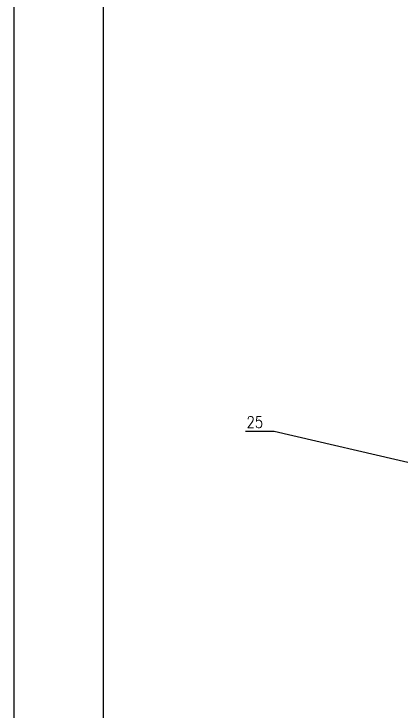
# Model space of a CAD drawing. Extents: x -42 to 819, y -365 to 844.
# Drawn here: x -31.8 to 76.4, y 70.8 to 265.9 of the extents above; entities that cross this region are included whole.
import ezdxf

# ---------------------------------------------------------------- set-up
doc = ezdxf.new("R2010")
doc.units = 0
doc.header["$MEASUREMENT"] = 0
doc.layers.add('1', color=2, linetype='CONTINUOUS')
doc.layers.add('2', color=1, linetype='CONTINUOUS')
doc.styles.add('SBHZ', font='ROMANS', dxfattribs={"width": 0.85, "bigfont": 'SBTXT'})

msp = doc.modelspace()

# ---------------------------------------------------------------- linework, layer by layer
at = {"layer": '1'}
for p, q in [((-31.84174, 834.22067), (-31.84174, -354.77933)), ((40.95548, 149.03667), (32.95548, 149.03667)), ((106.71628, 133.74483), (40.95548, 149.03667))]:
    msp.add_line(p, q, dxfattribs=at)
at = {"layer": '2', "const_width": 0.3}
msp.add_lwpolyline([(-6.84174, 824.22067), (-6.84174, -344.77933)], dxfattribs=at)

# ---------------------------------------------------------------- texts
at = {"layer": '1', "style": 'SBHZ', "width": 0.85}
msp.add_text('25', height=3.2, dxfattribs=at).set_placement((33.19207, 150.02344))

doc.saveas('drawing.dxf')
